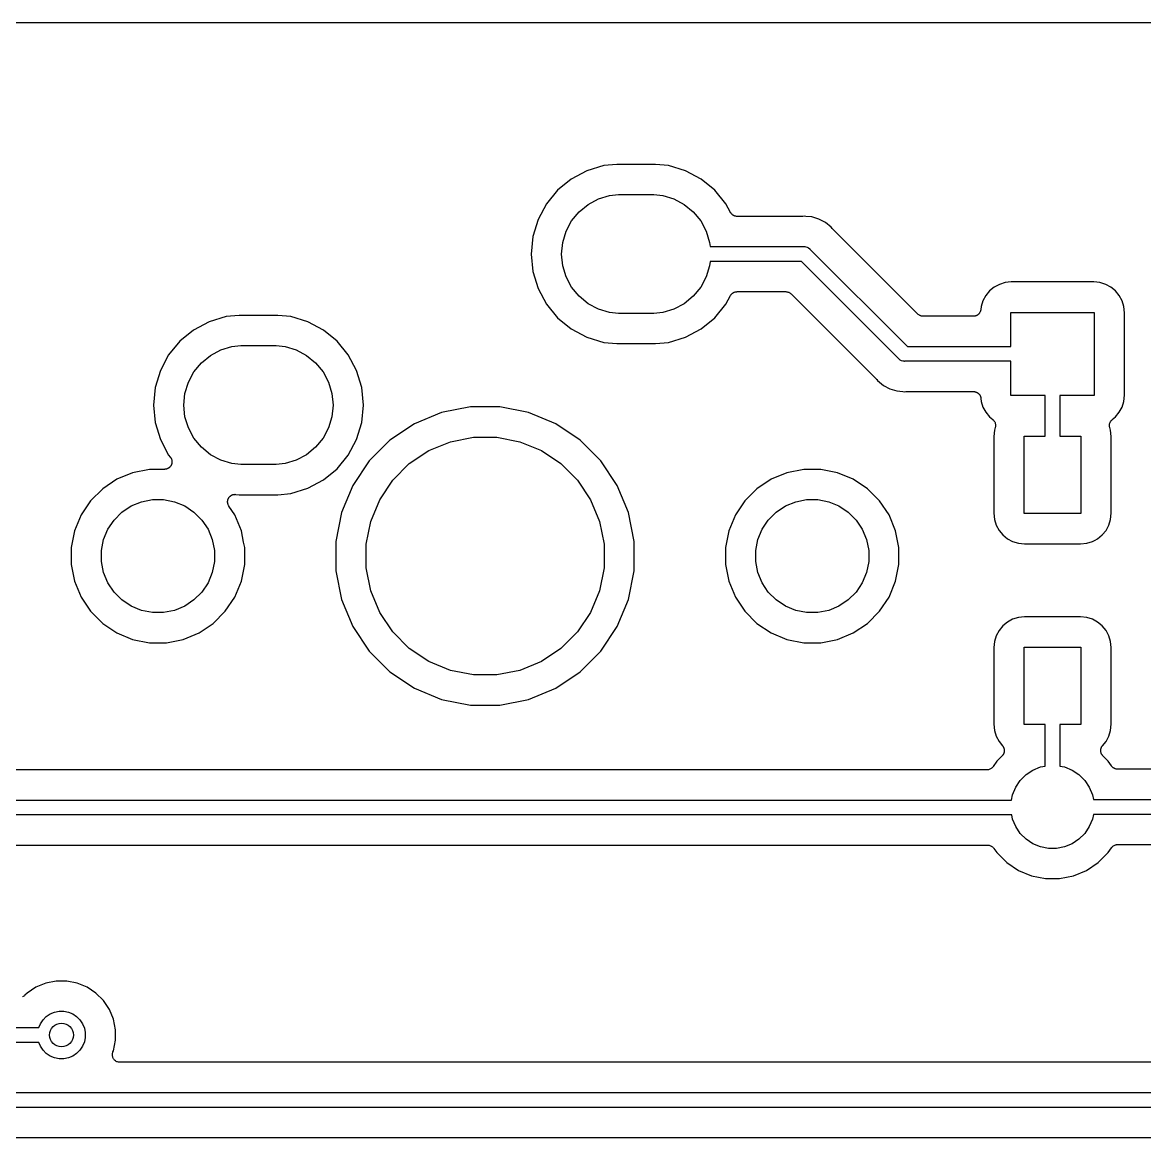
# Model space of a CAD drawing. Extents: x 1.13 to 10.46, y -5.5 to -3.29.
# Drawn here: x 3.423 to 4.166, y -4.028 to -3.29 of the extents above; entities that cross this region are included whole.
import ezdxf

# ---------------------------------------------------------------- set-up
doc = ezdxf.new("R2010")
doc.units = 0
doc.header["$MEASUREMENT"] = 0
doc.layers.add('BLACK', color=7, linetype='CONTINUOUS')

msp = doc.modelspace()

# ---------------------------------------------------------------- linework, layer by layer
at = {"layer": 'BLACK', "linetype": 'CONTINUOUS'}
for p, q in [((1.87715, -3.28967), (5.58921, -3.28955)), ((3.80805, -3.3844), (3.79686, -3.3878)), ((3.81677, -3.38354), (3.80805, -3.3844)), ((3.84229, -3.38354), (3.81677, -3.38354)), ((3.85101, -3.3844), (3.84229, -3.38354)), ((3.8622, -3.3878), (3.85101, -3.3844)), ((3.78654, -3.39331), (3.7775, -3.40073)), ((3.79686, -3.3878), (3.78654, -3.39331)), ((3.87251, -3.39331), (3.8622, -3.3878)), ((3.88155, -3.40073), (3.87251, -3.39331)), ((3.7775, -3.40073), (3.77008, -3.40977)), ((3.88897, -3.40977), (3.88155, -3.40073)), ((3.79771, -3.41002), (3.80455, -3.40636)), ((3.80455, -3.40636), (3.81197, -3.40411)), ((3.81197, -3.40411), (3.81775, -3.40354)), ((3.81775, -3.40354), (3.8413, -3.40354)), ((3.8413, -3.40354), (3.84709, -3.40411)), ((3.84709, -3.40411), (3.85451, -3.40636)), ((3.85451, -3.40636), (3.86135, -3.41002)), ((3.77008, -3.40977), (3.76457, -3.42008)), ((3.78679, -3.42093), (3.79171, -3.41494)), ((3.79171, -3.41494), (3.79771, -3.41002)), ((3.86135, -3.41002), (3.86734, -3.41494)), ((3.86734, -3.41494), (3.87226, -3.42093)), ((3.89196, -3.41535), (3.88897, -3.40977)), ((3.89208, -3.41553), (3.89196, -3.41535)), ((3.89218, -3.41573), (3.89208, -3.41553)), ((3.89235, -3.41594), (3.89218, -3.41573)), ((3.8925, -3.41616), (3.89235, -3.41594)), ((3.89265, -3.41632), (3.8925, -3.41616)), ((3.89279, -3.41649), (3.89265, -3.41632)), ((3.893, -3.41666), (3.89279, -3.41649)), ((3.89319, -3.41685), (3.893, -3.41666)), ((3.76457, -3.42008), (3.76117, -3.43127)), ((3.78314, -3.42777), (3.78679, -3.42093)), ((3.87226, -3.42093), (3.87592, -3.42777)), ((3.89337, -3.41698), (3.89319, -3.41685)), ((3.89354, -3.41712), (3.89337, -3.41698)), ((3.89377, -3.41725), (3.89354, -3.41712)), ((3.894, -3.4174), (3.89377, -3.41725)), ((3.8942, -3.41748), (3.894, -3.4174)), ((3.8944, -3.41759), (3.8942, -3.41748)), ((3.89465, -3.41767), (3.8944, -3.41759)), ((3.8949, -3.41777), (3.89465, -3.41767)), ((3.89511, -3.41782), (3.8949, -3.41777)), ((3.89533, -3.41788), (3.89511, -3.41782)), ((3.89559, -3.41791), (3.89533, -3.41788)), ((3.89585, -3.41797), (3.89559, -3.41791)), ((3.89608, -3.41797), (3.89585, -3.41797)), ((3.8963, -3.41799), (3.89608, -3.41797)), ((3.89637, -3.41799), (3.8963, -3.41799)), ((3.93946, -3.41799), (3.89637, -3.41799)), ((3.93967, -3.41797), (3.93946, -3.41799)), ((3.93988, -3.41797), (3.93967, -3.41797)), ((3.93995, -3.41797), (3.93988, -3.41797)), ((3.94093, -3.41787), (3.93995, -3.41797)), ((3.94191, -3.41797), (3.94093, -3.41787)), ((3.94581, -3.41835), (3.94191, -3.41797)), ((3.94191, -3.41797), (3.94191, -3.41797)), ((3.95051, -3.41978), (3.94581, -3.41835)), ((3.95484, -3.42209), (3.95051, -3.41978)), ((3.95863, -3.42521), (3.95484, -3.42209)), ((3.76117, -3.43127), (3.76003, -3.44291)), ((3.78088, -3.4352), (3.78314, -3.42777)), ((3.87592, -3.42777), (3.87817, -3.4352)), ((3.95926, -3.42597), (3.95863, -3.42521)), ((3.95941, -3.42612), (3.95926, -3.42597)), ((3.95954, -3.42628), (3.95941, -3.42612)), ((3.95959, -3.42633), (3.95954, -3.42628)), ((3.9797, -3.44645), (3.95959, -3.42633)), ((3.78012, -3.44291), (3.78088, -3.4352)), ((3.87817, -3.4352), (3.87845, -3.43799)), ((3.87845, -3.43799), (3.94069, -3.43799)), ((3.94069, -3.43799), (3.94093, -3.43797)), ((3.94093, -3.43797), (3.94117, -3.43799)), ((3.94117, -3.43799), (3.94117, -3.43799)), ((3.94117, -3.43799), (3.94189, -3.43806)), ((3.94189, -3.43806), (3.94282, -3.43834)), ((3.94282, -3.43834), (3.94367, -3.4388)), ((3.94367, -3.4388), (3.94442, -3.43942)), ((3.76003, -3.44291), (3.76117, -3.45455)), ((3.78088, -3.45063), (3.78012, -3.44291)), ((3.94442, -3.43942), (3.94458, -3.4396)), ((3.94458, -3.4396), (4.00911, -3.50413)), ((3.78314, -3.45805), (3.78088, -3.45063)), ((3.87817, -3.45063), (3.87592, -3.45805)), ((3.87845, -3.44783), (3.87817, -3.45063)), ((3.93889, -3.44783), (3.87845, -3.44783)), ((4.00342, -3.51236), (3.93889, -3.44783)), ((3.97971, -3.44645), (3.9797, -3.44645)), ((4.01593, -3.48267), (3.97971, -3.44645)), ((3.76117, -3.45455), (3.76457, -3.46574)), ((3.78679, -3.46489), (3.78314, -3.45805)), ((3.87592, -3.45805), (3.87226, -3.46489)), ((3.76457, -3.46574), (3.77008, -3.47606)), ((3.79171, -3.47089), (3.78679, -3.46489)), ((3.87226, -3.46489), (3.86734, -3.47089)), ((3.89343, -3.46881), (3.8936, -3.46867)), ((3.8936, -3.46867), (3.89383, -3.46854)), ((3.89383, -3.46854), (3.89406, -3.4684)), ((3.89406, -3.4684), (3.89426, -3.46832)), ((3.89426, -3.46832), (3.89446, -3.46821)), ((3.89446, -3.46821), (3.89472, -3.46813)), ((3.89472, -3.46813), (3.89496, -3.46803)), ((3.89496, -3.46803), (3.89518, -3.46799)), ((3.89518, -3.46799), (3.89539, -3.46793)), ((3.89539, -3.46793), (3.89566, -3.4679)), ((3.89566, -3.4679), (3.89592, -3.46785)), ((3.89592, -3.46785), (3.89614, -3.46786)), ((3.89614, -3.46786), (3.89637, -3.46783)), ((3.89637, -3.46783), (3.92853, -3.46783)), ((3.92853, -3.46783), (3.92855, -3.46783)), ((3.92855, -3.46783), (3.92855, -3.46783)), ((3.92855, -3.46783), (3.92855, -3.46783)), ((3.92855, -3.46783), (3.9286, -3.46784)), ((3.9286, -3.46784), (3.92906, -3.46789)), ((3.92906, -3.46789), (3.92952, -3.46793)), ((3.92952, -3.46793), (3.92955, -3.46794)), ((3.92955, -3.46794), (3.92957, -3.46794)), ((3.92957, -3.46794), (3.93001, -3.46808)), ((3.93001, -3.46808), (3.93046, -3.46822)), ((3.93046, -3.46822), (3.93048, -3.46823)), ((3.93048, -3.46823), (3.9305, -3.46824)), ((3.9305, -3.46824), (3.93091, -3.46846)), ((3.93091, -3.46846), (3.93132, -3.46868)), ((3.93132, -3.46868), (3.93134, -3.4687)), ((4.06341, -3.46734), (4.06091, -3.47039)), ((4.06645, -3.46485), (4.06341, -3.46734)), ((4.06993, -3.46299), (4.06645, -3.46485)), ((4.0737, -3.46184), (4.06993, -3.46299)), ((4.07786, -3.46143), (4.0737, -3.46184)), ((4.13237, -3.46143), (4.07786, -3.46143)), ((4.13654, -3.46184), (4.13237, -3.46143)), ((4.14031, -3.46299), (4.13654, -3.46184)), ((4.14378, -3.46485), (4.14031, -3.46299)), ((4.14683, -3.46734), (4.14378, -3.46485)), ((4.14933, -3.47039), (4.14683, -3.46734)), ((3.77008, -3.47606), (3.7775, -3.4851)), ((3.79771, -3.47581), (3.79171, -3.47089)), ((3.80455, -3.47946), (3.79771, -3.47581)), ((3.86135, -3.47581), (3.85451, -3.47946)), ((3.86734, -3.47089), (3.86135, -3.47581)), ((3.88155, -3.4851), (3.88897, -3.47606)), ((3.88897, -3.47606), (3.89196, -3.47048)), ((3.89196, -3.47048), (3.89199, -3.47042)), ((3.89199, -3.47042), (3.89211, -3.47023)), ((3.89211, -3.47023), (3.89222, -3.47004)), ((3.89222, -3.47004), (3.89239, -3.46983)), ((3.89239, -3.46983), (3.89254, -3.46961)), ((3.89254, -3.46961), (3.8927, -3.46946)), ((3.8927, -3.46946), (3.89284, -3.46929)), ((3.89284, -3.46929), (3.89305, -3.46912)), ((3.89305, -3.46912), (3.89324, -3.46893)), ((3.89324, -3.46893), (3.89343, -3.46881)), ((3.93134, -3.4687), (3.93136, -3.46871)), ((3.93136, -3.46871), (3.93171, -3.46901)), ((3.93171, -3.46901), (3.93207, -3.4693)), ((3.93207, -3.4693), (3.98841, -3.52564)), ((4.05905, -3.47386), (4.05791, -3.47763)), ((4.06091, -3.47039), (4.05905, -3.47386)), ((4.15119, -3.47386), (4.14933, -3.47039)), ((4.15233, -3.47763), (4.15119, -3.47386)), ((3.56677, -3.48354), (3.55805, -3.4844)), ((3.59229, -3.48354), (3.56677, -3.48354)), ((3.60101, -3.4844), (3.59229, -3.48354)), ((3.81197, -3.48171), (3.80455, -3.47946)), ((3.81775, -3.48228), (3.81197, -3.48171)), ((3.8413, -3.48228), (3.81775, -3.48228)), ((3.84709, -3.48171), (3.8413, -3.48228)), ((3.85451, -3.47946), (3.84709, -3.48171)), ((4.01628, -3.48296), (4.01593, -3.48267)), ((4.01664, -3.48326), (4.01628, -3.48296)), ((4.01666, -3.48327), (4.01664, -3.48326)), ((4.01668, -3.48329), (4.01666, -3.48327)), ((4.01709, -3.48351), (4.01668, -3.48329)), ((4.01749, -3.48373), (4.01709, -3.48351)), ((4.05527, -3.48342), (4.05505, -3.48357)), ((4.0555, -3.4833), (4.05527, -3.48342)), ((4.05568, -3.48316), (4.0555, -3.4833)), ((4.05587, -3.48303), (4.05568, -3.48316)), ((4.05605, -3.48285), (4.05587, -3.48303)), ((4.05626, -3.48268), (4.05605, -3.48285)), ((4.0564, -3.48251), (4.05626, -3.48268)), ((4.05656, -3.48235), (4.0564, -3.48251)), ((4.05671, -3.48213), (4.05656, -3.48235)), ((4.05688, -3.48193), (4.05671, -3.48213)), ((4.05699, -3.48173), (4.05688, -3.48193)), ((4.05712, -3.48154), (4.05699, -3.48173)), ((4.05722, -3.4813), (4.05712, -3.48154)), ((4.05734, -3.48107), (4.05722, -3.4813)), ((4.05741, -3.48086), (4.05734, -3.48107)), ((4.0575, -3.48065), (4.05741, -3.48086)), ((4.05756, -3.48039), (4.0575, -3.48065)), ((4.05763, -3.48014), (4.05756, -3.48039)), ((4.05766, -3.47991), (4.05763, -3.48014)), ((4.0577, -3.47969), (4.05766, -3.47991)), ((4.05771, -3.47962), (4.0577, -3.47969)), ((4.05791, -3.47763), (4.05771, -3.47962)), ((4.07762, -3.50413), (4.07762, -3.48156)), ((4.07762, -3.48156), (4.13262, -3.48156)), ((4.13262, -3.48156), (4.13262, -3.53656)), ((4.15274, -3.4818), (4.15233, -3.47763)), ((4.15274, -3.53631), (4.15274, -3.4818)), ((3.54686, -3.4878), (3.53654, -3.49331)), ((3.55805, -3.4844), (3.54686, -3.4878)), ((3.6122, -3.4878), (3.60101, -3.4844)), ((3.62251, -3.49331), (3.6122, -3.4878)), ((3.7775, -3.4851), (3.78654, -3.49252)), ((3.87251, -3.49252), (3.88155, -3.4851)), ((4.01752, -3.48374), (4.01749, -3.48373)), ((4.01754, -3.48375), (4.01752, -3.48374)), ((4.01798, -3.48388), (4.01754, -3.48375)), ((4.01842, -3.48402), (4.01798, -3.48388)), ((4.01845, -3.48403), (4.01842, -3.48402)), ((4.01847, -3.48404), (4.01845, -3.48403)), ((4.01893, -3.48408), (4.01847, -3.48404)), ((4.01939, -3.48413), (4.01893, -3.48408)), ((4.01944, -3.48413), (4.01939, -3.48413)), ((4.01945, -3.48413), (4.01944, -3.48413)), ((4.01946, -3.48413), (4.01945, -3.48413)), ((4.01945, -3.48413), (4.01945, -3.48413)), ((4.05274, -3.48413), (4.01946, -3.48413)), ((4.05296, -3.48411), (4.05274, -3.48413)), ((4.05319, -3.48411), (4.05296, -3.48411)), ((4.05344, -3.48406), (4.05319, -3.48411)), ((4.05371, -3.48404), (4.05344, -3.48406)), ((4.05392, -3.48397), (4.05371, -3.48404)), ((4.05415, -3.48393), (4.05392, -3.48397)), ((4.05439, -3.48383), (4.05415, -3.48393)), ((4.05464, -3.48376), (4.05439, -3.48383)), ((4.05484, -3.48365), (4.05464, -3.48376)), ((4.05505, -3.48357), (4.05484, -3.48365)), ((3.53654, -3.49331), (3.5275, -3.50073)), ((3.63155, -3.50073), (3.62251, -3.49331)), ((3.78654, -3.49252), (3.79686, -3.49803)), ((3.79686, -3.49803), (3.80805, -3.50142)), ((3.85101, -3.50142), (3.8622, -3.49803)), ((3.8622, -3.49803), (3.87251, -3.49252)), ((3.5275, -3.50073), (3.52008, -3.50977)), ((3.55455, -3.50636), (3.56197, -3.50411)), ((3.56197, -3.50411), (3.56775, -3.50354)), ((3.56775, -3.50354), (3.5913, -3.50354)), ((3.5913, -3.50354), (3.59709, -3.50411)), ((3.59709, -3.50411), (3.60451, -3.50636)), ((3.63897, -3.50977), (3.63155, -3.50073)), ((3.80805, -3.50142), (3.81677, -3.50228)), ((3.81677, -3.50228), (3.84229, -3.50228)), ((3.84229, -3.50228), (3.85101, -3.50142)), ((4.00911, -3.50413), (4.07762, -3.50413)), ((3.52008, -3.50977), (3.51457, -3.52008)), ((3.54171, -3.51494), (3.54771, -3.51002)), ((3.54771, -3.51002), (3.55455, -3.50636)), ((3.60451, -3.50636), (3.61135, -3.51002)), ((3.61135, -3.51002), (3.61734, -3.51494)), ((3.64449, -3.52008), (3.63897, -3.50977)), ((4.00357, -3.51255), (4.00342, -3.51236)), ((4.00376, -3.51271), (4.00357, -3.51255)), ((4.00432, -3.51317), (4.00376, -3.51271)), ((4.00514, -3.5136), (4.00432, -3.51317)), ((3.51457, -3.52008), (3.51117, -3.53127)), ((3.53679, -3.52093), (3.54171, -3.51494)), ((3.61734, -3.51494), (3.62226, -3.52093)), ((3.64788, -3.53127), (3.64449, -3.52008)), ((4.00518, -3.51362), (4.00514, -3.5136)), ((4.0061, -3.51391), (4.00518, -3.51362)), ((4.00683, -3.51398), (4.0061, -3.51391)), ((4.00707, -3.514), (4.00683, -3.51398)), ((4.00683, -3.51398), (4.00683, -3.51398)), ((4.00731, -3.51398), (4.00707, -3.514)), ((4.07762, -3.51398), (4.00731, -3.51398)), ((4.07762, -3.53656), (4.07762, -3.51398)), ((3.53088, -3.5352), (3.53314, -3.52777)), ((3.53314, -3.52777), (3.53679, -3.52093)), ((3.62226, -3.52093), (3.62592, -3.52777)), ((3.62592, -3.52777), (3.62817, -3.5352)), ((3.98841, -3.52564), (3.98846, -3.52569)), ((3.98846, -3.52569), (3.98859, -3.52585)), ((3.98859, -3.52585), (3.98874, -3.526)), ((3.98874, -3.526), (3.98936, -3.52676)), ((3.98936, -3.52676), (3.99316, -3.52988)), ((3.51117, -3.53127), (3.51003, -3.54291)), ((3.53012, -3.54291), (3.53088, -3.5352)), ((3.62817, -3.5352), (3.62893, -3.54291)), ((3.64903, -3.54291), (3.64788, -3.53127)), ((3.99316, -3.52988), (3.99749, -3.53219)), ((3.99749, -3.53219), (4.00218, -3.53362)), ((4.00218, -3.53362), (4.00609, -3.534)), ((4.00609, -3.534), (4.00609, -3.534)), ((4.00609, -3.534), (4.00707, -3.5341)), ((4.00707, -3.5341), (4.00805, -3.534)), ((4.00805, -3.534), (4.00812, -3.53399)), ((4.00812, -3.53399), (4.00833, -3.534)), ((4.00833, -3.534), (4.00854, -3.53398)), ((4.00854, -3.53398), (4.05274, -3.53398)), ((4.05274, -3.53398), (4.05281, -3.53398)), ((4.05281, -3.53398), (4.05303, -3.534)), ((4.05303, -3.534), (4.05326, -3.534)), ((4.05326, -3.534), (4.05351, -3.53406)), ((4.05351, -3.53406), (4.05378, -3.53409)), ((4.05378, -3.53409), (4.05399, -3.53415)), ((4.05399, -3.53415), (4.05421, -3.5342)), ((4.05421, -3.5342), (4.05445, -3.5343)), ((4.05445, -3.5343), (4.05471, -3.53438)), ((4.05471, -3.53438), (4.0549, -3.53449)), ((4.0549, -3.53449), (4.05511, -3.53458)), ((4.05511, -3.53458), (4.05533, -3.53472)), ((4.05533, -3.53472), (4.05556, -3.53485)), ((4.05556, -3.53485), (4.05573, -3.535)), ((4.05573, -3.535), (4.05592, -3.53512)), ((4.05592, -3.53512), (4.05611, -3.53531)), ((4.05611, -3.53531), (4.05631, -3.53548)), ((4.05631, -3.53548), (4.05645, -3.53565)), ((3.51003, -3.54291), (3.51117, -3.55455)), ((3.53088, -3.55063), (3.53012, -3.54291)), ((3.62893, -3.54291), (3.62817, -3.55063)), ((3.64788, -3.55455), (3.64903, -3.54291)), ((4.05645, -3.53565), (4.05661, -3.53581)), ((4.05661, -3.53581), (4.05675, -3.53603)), ((4.05675, -3.53603), (4.05692, -3.53624)), ((4.05692, -3.53624), (4.05702, -3.53644)), ((4.05702, -3.53644), (4.05715, -3.53663)), ((4.05715, -3.53663), (4.05725, -3.53687)), ((4.05725, -3.53687), (4.05737, -3.5371)), ((4.05737, -3.5371), (4.05744, -3.53732)), ((4.05744, -3.53732), (4.05752, -3.53753)), ((4.05752, -3.53753), (4.05757, -3.53779)), ((4.05757, -3.53779), (4.05765, -3.53804)), ((4.05765, -3.53804), (4.05767, -3.53826)), ((4.05767, -3.53826), (4.05771, -3.53849)), ((4.05771, -3.53849), (4.05791, -3.54048)), ((4.05791, -3.54048), (4.05905, -3.54425)), ((4.1002, -3.53656), (4.07762, -3.53656)), ((4.1002, -3.56358), (4.1002, -3.53656)), ((4.13262, -3.53656), (4.11004, -3.53656)), ((4.11004, -3.53656), (4.11004, -3.56358)), ((4.15119, -3.54425), (4.15233, -3.54048)), ((4.15233, -3.54048), (4.15274, -3.53631)), ((3.70073, -3.54797), (3.68276, -3.55541)), ((3.7198, -3.54417), (3.70073, -3.54797)), ((3.73925, -3.54417), (3.7198, -3.54417)), ((3.75833, -3.54797), (3.73925, -3.54417)), ((3.7763, -3.55541), (3.75833, -3.54797)), ((4.05905, -3.54425), (4.06091, -3.54772)), ((4.06091, -3.54772), (4.06341, -3.55077)), ((4.14683, -3.55077), (4.14933, -3.54772)), ((4.14933, -3.54772), (4.15119, -3.54425)), ((3.51117, -3.55455), (3.51457, -3.56574)), ((3.53314, -3.55805), (3.53088, -3.55063)), ((3.62817, -3.55063), (3.62592, -3.55805)), ((3.64449, -3.56574), (3.64788, -3.55455)), ((3.68276, -3.55541), (3.66658, -3.56622)), ((3.79247, -3.56622), (3.7763, -3.55541)), ((4.06341, -3.55077), (4.06563, -3.55259)), ((4.06563, -3.55259), (4.06565, -3.5526)), ((4.06565, -3.5526), (4.06565, -3.5526)), ((4.06565, -3.5526), (4.06565, -3.5526)), ((4.06565, -3.5526), (4.06568, -3.55263)), ((4.06568, -3.55263), (4.06601, -3.55297)), ((4.06601, -3.55297), (4.06633, -3.5533)), ((4.06633, -3.5533), (4.06635, -3.55332)), ((4.06635, -3.55332), (4.06636, -3.55333)), ((4.06636, -3.55333), (4.06662, -3.55372)), ((4.06662, -3.55372), (4.06687, -3.55411)), ((4.06687, -3.55411), (4.06688, -3.55413)), ((4.06688, -3.55413), (4.06689, -3.55415)), ((4.06689, -3.55415), (4.06707, -3.55458)), ((4.06707, -3.55458), (4.06724, -3.55501)), ((4.06724, -3.55501), (4.06725, -3.55504)), ((4.06733, -3.55745), (4.06724, -3.5579)), ((4.06725, -3.55504), (4.06726, -3.55506)), ((4.06726, -3.55506), (4.06734, -3.55551)), ((4.06743, -3.55699), (4.06733, -3.55745)), ((4.06734, -3.55551), (4.06743, -3.55597)), ((4.06743, -3.55597), (4.06743, -3.55599)), ((4.06743, -3.55599), (4.06744, -3.55601)), ((4.06744, -3.55601), (4.06743, -3.55648)), ((4.06743, -3.55648), (4.06743, -3.55695)), ((4.06743, -3.55695), (4.06743, -3.55697)), ((4.06743, -3.55697), (4.06743, -3.55699)), ((4.1428, -3.55641), (4.14281, -3.55594)), ((4.1428, -3.55688), (4.1428, -3.55641)), ((4.1428, -3.5569), (4.1428, -3.55688)), ((4.1428, -3.55692), (4.1428, -3.5569)), ((4.14289, -3.55738), (4.1428, -3.55692)), ((4.14281, -3.5559), (4.14291, -3.55544)), ((4.14281, -3.55592), (4.14281, -3.5559)), ((4.14281, -3.55594), (4.14281, -3.55592)), ((4.14298, -3.55784), (4.14289, -3.55738)), ((4.14291, -3.55544), (4.143, -3.55499)), ((4.143, -3.55499), (4.14301, -3.55497)), ((4.14301, -3.55495), (4.1432, -3.55452)), ((4.14301, -3.55497), (4.14301, -3.55495)), ((4.1432, -3.55452), (4.14338, -3.55409)), ((4.14338, -3.55409), (4.14339, -3.55407)), ((4.14339, -3.55407), (4.1434, -3.55405)), ((4.1434, -3.55405), (4.14366, -3.55366)), ((4.14366, -3.55366), (4.14392, -3.55328)), ((4.14392, -3.55328), (4.14393, -3.55326)), ((4.14393, -3.55326), (4.14395, -3.55324)), ((4.14395, -3.55324), (4.14428, -3.55292)), ((4.14428, -3.55292), (4.14461, -3.55259)), ((4.14461, -3.55259), (4.14683, -3.55077)), ((3.53679, -3.56489), (3.53314, -3.55805)), ((3.54171, -3.57089), (3.53679, -3.56489)), ((3.62226, -3.56489), (3.61734, -3.57089)), ((3.62592, -3.55805), (3.62226, -3.56489)), ((3.70656, -3.5672), (3.72177, -3.56417)), ((3.72177, -3.56417), (3.73728, -3.56417)), ((3.73728, -3.56417), (3.7525, -3.5672)), ((4.06671, -3.55966), (4.0663, -3.56383)), ((4.0663, -3.56383), (4.0663, -3.61452)), ((4.06724, -3.5579), (4.06671, -3.55966)), ((4.08642, -3.61476), (4.08642, -3.56358)), ((4.08642, -3.56358), (4.1002, -3.56358)), ((4.11004, -3.56358), (4.12382, -3.56358)), ((4.12382, -3.56358), (4.12382, -3.61476)), ((4.14299, -3.55788), (4.14298, -3.55784)), ((4.143, -3.5579), (4.14299, -3.55788)), ((4.14299, -3.55788), (4.14299, -3.55788)), ((4.14299, -3.55788), (4.14299, -3.55788)), ((4.14353, -3.55966), (4.143, -3.5579)), ((4.14394, -3.56383), (4.14353, -3.55966)), ((4.14394, -3.61452), (4.14394, -3.56383)), ((3.51457, -3.56574), (3.52008, -3.57606)), ((3.54771, -3.57581), (3.54171, -3.57089)), ((3.61734, -3.57089), (3.61135, -3.57581)), ((3.63897, -3.57606), (3.64449, -3.56574)), ((3.66658, -3.56622), (3.65283, -3.57997)), ((3.69223, -3.57313), (3.70656, -3.5672)), ((3.7525, -3.5672), (3.76682, -3.57313)), ((3.80622, -3.57997), (3.79247, -3.56622)), ((3.52008, -3.57606), (3.52113, -3.57734)), ((3.52113, -3.57734), (3.52118, -3.57739)), ((3.52118, -3.57739), (3.52131, -3.57759)), ((3.52131, -3.57759), (3.52145, -3.57777)), ((3.52145, -3.57777), (3.52157, -3.578)), ((3.52157, -3.578), (3.52171, -3.57821)), ((3.52171, -3.57821), (3.5218, -3.57843)), ((3.5218, -3.57843), (3.52191, -3.57864)), ((3.52191, -3.57864), (3.52198, -3.57888)), ((3.52198, -3.57888), (3.52207, -3.57912)), ((3.52207, -3.57912), (3.52211, -3.57935)), ((3.52211, -3.57935), (3.52218, -3.57957)), ((3.52218, -3.57957), (3.5222, -3.57983)), ((3.5222, -3.57983), (3.52225, -3.58008)), ((3.52225, -3.58008), (3.52225, -3.58031)), ((3.55455, -3.57946), (3.54771, -3.57581)), ((3.56197, -3.58171), (3.55455, -3.57946)), ((3.60451, -3.57946), (3.59709, -3.58171)), ((3.61135, -3.57581), (3.60451, -3.57946)), ((3.63155, -3.5851), (3.63897, -3.57606)), ((3.65283, -3.57997), (3.64203, -3.59614)), ((3.67933, -3.58175), (3.69223, -3.57313)), ((3.76682, -3.57313), (3.77972, -3.58175)), ((3.81703, -3.59614), (3.80622, -3.57997)), ((3.50734, -3.58551), (3.49625, -3.58772)), ((3.51727, -3.58551), (3.50734, -3.58551)), ((3.5175, -3.58549), (3.51727, -3.58551)), ((3.51774, -3.58549), (3.5175, -3.58549)), ((3.51799, -3.58544), (3.51774, -3.58549)), ((3.51824, -3.58542), (3.51799, -3.58544)), ((3.51846, -3.58535), (3.51824, -3.58542)), ((3.5187, -3.5853), (3.51846, -3.58535)), ((3.51893, -3.58521), (3.5187, -3.5853)), ((3.51917, -3.58513), (3.51893, -3.58521)), ((3.51938, -3.58502), (3.51917, -3.58513)), ((3.5196, -3.58494), (3.51938, -3.58502)), ((3.51981, -3.5848), (3.5196, -3.58494)), ((3.52004, -3.58468), (3.51981, -3.5848)), ((3.52022, -3.58453), (3.52004, -3.58468)), ((3.52041, -3.5844), (3.52022, -3.58453)), ((3.5206, -3.58422), (3.52041, -3.5844)), ((3.52079, -3.58406), (3.5206, -3.58422)), ((3.52094, -3.58388), (3.52079, -3.58406)), ((3.52111, -3.58371), (3.52094, -3.58388)), ((3.52125, -3.5835), (3.52111, -3.58371)), ((3.52141, -3.58331), (3.52125, -3.5835)), ((3.52153, -3.5831), (3.52141, -3.58331)), ((3.52166, -3.58291), (3.52153, -3.5831)), ((3.52176, -3.58267), (3.52166, -3.58291)), ((3.52188, -3.58245), (3.52176, -3.58267)), ((3.52195, -3.58223), (3.52188, -3.58245)), ((3.52204, -3.58201), (3.52195, -3.58223)), ((3.52209, -3.58176), (3.52204, -3.58201)), ((3.52217, -3.58152), (3.52209, -3.58176)), ((3.52219, -3.58128), (3.52217, -3.58152)), ((3.52224, -3.58105), (3.52219, -3.58128)), ((3.52227, -3.58055), (3.52224, -3.5808)), ((3.52224, -3.5808), (3.52224, -3.58105)), ((3.52225, -3.58031), (3.52227, -3.58055)), ((3.56775, -3.58228), (3.56197, -3.58171)), ((3.5913, -3.58228), (3.56775, -3.58228)), ((3.59709, -3.58171), (3.5913, -3.58228)), ((3.62251, -3.59252), (3.63155, -3.5851)), ((3.66837, -3.59272), (3.67933, -3.58175)), ((3.77972, -3.58175), (3.79069, -3.59272)), ((3.94041, -3.58551), (3.92932, -3.58772)), ((3.95172, -3.58551), (3.94041, -3.58551)), ((3.96281, -3.58772), (3.95172, -3.58551)), ((3.4858, -3.59204), (3.4764, -3.59833)), ((3.49625, -3.58772), (3.4858, -3.59204)), ((3.6122, -3.59803), (3.62251, -3.59252)), ((3.65975, -3.60562), (3.66837, -3.59272)), ((3.79069, -3.59272), (3.79931, -3.60562)), ((3.91887, -3.59204), (3.90947, -3.59833)), ((3.92932, -3.58772), (3.91887, -3.59204)), ((3.97325, -3.59204), (3.96281, -3.58772)), ((3.98265, -3.59833), (3.97325, -3.59204)), ((3.4764, -3.59833), (3.46841, -3.60632)), ((3.56219, -3.60241), (3.56241, -3.60234)), ((3.56241, -3.60234), (3.56263, -3.60226)), ((3.56263, -3.60226), (3.56288, -3.60221)), ((3.56288, -3.60221), (3.56312, -3.60213)), ((3.56312, -3.60213), (3.56336, -3.60211)), ((3.56336, -3.60211), (3.56359, -3.60207)), ((3.56359, -3.60207), (3.56384, -3.60207)), ((3.56384, -3.60207), (3.5641, -3.60204)), ((3.5641, -3.60204), (3.56433, -3.60207)), ((3.56433, -3.60207), (3.56456, -3.60207)), ((3.56456, -3.60207), (3.56677, -3.60228)), ((3.56677, -3.60228), (3.59229, -3.60228)), ((3.59229, -3.60228), (3.60101, -3.60142)), ((3.60101, -3.60142), (3.6122, -3.59803)), ((3.64203, -3.59614), (3.63458, -3.61411)), ((3.82447, -3.61411), (3.81703, -3.59614)), ((3.90947, -3.59833), (3.90148, -3.60632)), ((3.99065, -3.60632), (3.98265, -3.59833)), ((3.46841, -3.60632), (3.46212, -3.61572)), ((3.48915, -3.61386), (3.49528, -3.60977)), ((3.49528, -3.60977), (3.50208, -3.60695)), ((3.50208, -3.60695), (3.50931, -3.60551)), ((3.50931, -3.60551), (3.51668, -3.60551)), ((3.51668, -3.60551), (3.5239, -3.60695)), ((3.5239, -3.60695), (3.53071, -3.60977)), ((3.53071, -3.60977), (3.53683, -3.61386)), ((3.55907, -3.60699), (3.5591, -3.60675)), ((3.5591, -3.60724), (3.55907, -3.60699)), ((3.55909, -3.60749), (3.5591, -3.60724)), ((3.55914, -3.60772), (3.55909, -3.60749)), ((3.5591, -3.60652), (3.55915, -3.60627)), ((3.5591, -3.60675), (3.5591, -3.60652)), ((3.55916, -3.60796), (3.55914, -3.60772)), ((3.55915, -3.60627), (3.55918, -3.60602)), ((3.55923, -3.6082), (3.55916, -3.60796)), ((3.55918, -3.60602), (3.55925, -3.60579)), ((3.55928, -3.60845), (3.55923, -3.6082)), ((3.55925, -3.60579), (3.5593, -3.60556)), ((3.55936, -3.60867), (3.55928, -3.60845)), ((3.5593, -3.60556), (3.5594, -3.60533)), ((3.55943, -3.6089), (3.55936, -3.60867)), ((3.5594, -3.60533), (3.55947, -3.60508)), ((3.55955, -3.60912), (3.55943, -3.6089)), ((3.55947, -3.60508), (3.55959, -3.60488)), ((3.55964, -3.60936), (3.55955, -3.60912)), ((3.55959, -3.60488), (3.55968, -3.60466)), ((3.55977, -3.60955), (3.55964, -3.60936)), ((3.55968, -3.60466), (3.55982, -3.60445)), ((3.55988, -3.60976), (3.55977, -3.60955)), ((3.55982, -3.60445), (3.55994, -3.60423)), ((3.55992, -3.60982), (3.55988, -3.60976)), ((3.55994, -3.60423), (3.56009, -3.60405)), ((3.56009, -3.60405), (3.56022, -3.60385)), ((3.56022, -3.60385), (3.5604, -3.60367)), ((3.5604, -3.60367), (3.56057, -3.60348)), ((3.56057, -3.60348), (3.56075, -3.60333)), ((3.56075, -3.60333), (3.56092, -3.60317)), ((3.56092, -3.60317), (3.56113, -3.60303)), ((3.56113, -3.60303), (3.56132, -3.60287)), ((3.56132, -3.60287), (3.56153, -3.60276)), ((3.56153, -3.60276), (3.56173, -3.60263)), ((3.56173, -3.60263), (3.56196, -3.60253)), ((3.56196, -3.60253), (3.56219, -3.60241)), ((3.65381, -3.61995), (3.65975, -3.60562)), ((3.79931, -3.60562), (3.80524, -3.61995)), ((3.90148, -3.60632), (3.89519, -3.61572)), ((3.92222, -3.61386), (3.92835, -3.60977)), ((3.92835, -3.60977), (3.93515, -3.60695)), ((3.93515, -3.60695), (3.94238, -3.60551)), ((3.94238, -3.60551), (3.94975, -3.60551)), ((3.94975, -3.60551), (3.95697, -3.60695)), ((3.95697, -3.60695), (3.96378, -3.60977)), ((3.96378, -3.60977), (3.96991, -3.61386)), ((3.99693, -3.61572), (3.99065, -3.60632)), ((3.46212, -3.61572), (3.4578, -3.62617)), ((3.48394, -3.61907), (3.48915, -3.61386)), ((3.53683, -3.61386), (3.54204, -3.61907)), ((3.56386, -3.61572), (3.55992, -3.60982)), ((3.56819, -3.62617), (3.56386, -3.61572)), ((3.63458, -3.61411), (3.63079, -3.63319)), ((3.82827, -3.63319), (3.82447, -3.61411)), ((3.89519, -3.61572), (3.89087, -3.62617)), ((3.91701, -3.61907), (3.92222, -3.61386)), ((3.96991, -3.61386), (3.97511, -3.61907)), ((4.00126, -3.62617), (3.99693, -3.61572)), ((4.0663, -3.61452), (4.06671, -3.61868)), ((4.12382, -3.61476), (4.08642, -3.61476)), ((4.14353, -3.61868), (4.14394, -3.61452)), ((3.47985, -3.6252), (3.48394, -3.61907)), ((3.54204, -3.61907), (3.54614, -3.6252)), ((3.65079, -3.63516), (3.65381, -3.61995)), ((3.80524, -3.61995), (3.80827, -3.63516)), ((3.91292, -3.6252), (3.91701, -3.61907)), ((3.97511, -3.61907), (3.97921, -3.6252)), ((4.06671, -3.61868), (4.06785, -3.62245)), ((4.06785, -3.62245), (4.06971, -3.62593)), ((4.14053, -3.62593), (4.14239, -3.62245)), ((4.14239, -3.62245), (4.14353, -3.61868)), ((3.4578, -3.62617), (3.45559, -3.63726)), ((3.47559, -3.63923), (3.47703, -3.632)), ((3.47703, -3.632), (3.47985, -3.6252)), ((3.54614, -3.6252), (3.54896, -3.632)), ((3.54896, -3.632), (3.55039, -3.63923)), ((3.56968, -3.63367), (3.56819, -3.62617)), ((3.89087, -3.62617), (3.88866, -3.63726)), ((3.90866, -3.63923), (3.9101, -3.632)), ((3.9101, -3.632), (3.91292, -3.6252)), ((3.97921, -3.6252), (3.98203, -3.632)), ((3.98203, -3.632), (3.98346, -3.63923)), ((4.00346, -3.63726), (4.00126, -3.62617)), ((4.06971, -3.62593), (4.07221, -3.62897)), ((4.07221, -3.62897), (4.07525, -3.63147)), ((4.07525, -3.63147), (4.07873, -3.63333)), ((4.13333, -3.63236), (4.13498, -3.63147)), ((4.13498, -3.63147), (4.13803, -3.62897)), ((4.13803, -3.62897), (4.14053, -3.62593)), ((3.45559, -3.63726), (3.45559, -3.64857)), ((3.47559, -3.6466), (3.47559, -3.63923)), ((3.55039, -3.63923), (3.55039, -3.6466)), ((3.57039, -3.63726), (3.56968, -3.63367)), ((3.57039, -3.64857), (3.57039, -3.63726)), ((3.63079, -3.63319), (3.63079, -3.65264)), ((3.65079, -3.65067), (3.65079, -3.63516)), ((3.80827, -3.63516), (3.80827, -3.65067)), ((3.82827, -3.65264), (3.82827, -3.63319)), ((3.88866, -3.63726), (3.88866, -3.64857)), ((3.90866, -3.6466), (3.90866, -3.63923)), ((3.98346, -3.63923), (3.98346, -3.6466)), ((4.00346, -3.64857), (4.00346, -3.63726)), ((4.07873, -3.63333), (4.0825, -3.63447)), ((4.0825, -3.63447), (4.08666, -3.63488)), ((4.08666, -3.63488), (4.12357, -3.63488)), ((4.12357, -3.63488), (4.12774, -3.63447)), ((4.12774, -3.63447), (4.13151, -3.63333)), ((4.13151, -3.63333), (4.13333, -3.63236)), ((3.47703, -3.65382), (3.47559, -3.6466)), ((3.55039, -3.6466), (3.54896, -3.65382)), ((3.9101, -3.65382), (3.90866, -3.6466)), ((3.98346, -3.6466), (3.98203, -3.65382)), ((3.45559, -3.64857), (3.4578, -3.65966)), ((3.47985, -3.66063), (3.47703, -3.65382)), ((3.54896, -3.65382), (3.54614, -3.66063)), ((3.56819, -3.65966), (3.57039, -3.64857)), ((3.63079, -3.65264), (3.63458, -3.67171)), ((3.65381, -3.66588), (3.65079, -3.65067)), ((3.80827, -3.65067), (3.80524, -3.66588)), ((3.82447, -3.67171), (3.82827, -3.65264)), ((3.88866, -3.64857), (3.89087, -3.65966)), ((3.91292, -3.66063), (3.9101, -3.65382)), ((3.98203, -3.65382), (3.97921, -3.66063)), ((4.00126, -3.65966), (4.00346, -3.64857)), ((3.4578, -3.65966), (3.46212, -3.6701)), ((3.48394, -3.66676), (3.47985, -3.66063)), ((3.54614, -3.66063), (3.54204, -3.66676)), ((3.56386, -3.6701), (3.56819, -3.65966)), ((3.89087, -3.65966), (3.89519, -3.6701)), ((3.91701, -3.66676), (3.91292, -3.66063)), ((3.97921, -3.66063), (3.97511, -3.66676)), ((3.99693, -3.6701), (4.00126, -3.65966)), ((3.48915, -3.67197), (3.48394, -3.66676)), ((3.54204, -3.66676), (3.53683, -3.67197)), ((3.65975, -3.68021), (3.65381, -3.66588)), ((3.80524, -3.66588), (3.79931, -3.68021)), ((3.92222, -3.67197), (3.91701, -3.66676)), ((3.97511, -3.66676), (3.96991, -3.67197)), ((3.46212, -3.6701), (3.46841, -3.6795)), ((3.49528, -3.67606), (3.48915, -3.67197)), ((3.50208, -3.67888), (3.49528, -3.67606)), ((3.53071, -3.67606), (3.5239, -3.67888)), ((3.53683, -3.67197), (3.53071, -3.67606)), ((3.55758, -3.6795), (3.56386, -3.6701)), ((3.63458, -3.67171), (3.64203, -3.68968)), ((3.81703, -3.68968), (3.82447, -3.67171)), ((3.89519, -3.6701), (3.90148, -3.6795)), ((3.92835, -3.67606), (3.92222, -3.67197)), ((3.93515, -3.67888), (3.92835, -3.67606)), ((3.96378, -3.67606), (3.95697, -3.67888)), ((3.96991, -3.67197), (3.96378, -3.67606)), ((3.99065, -3.6795), (3.99693, -3.6701)), ((3.46841, -3.6795), (3.4764, -3.6875)), ((3.50931, -3.68031), (3.50208, -3.67888)), ((3.51668, -3.68031), (3.50931, -3.68031)), ((3.5239, -3.67888), (3.51668, -3.68031)), ((3.54958, -3.6875), (3.55758, -3.6795)), ((3.66837, -3.69311), (3.65975, -3.68021)), ((3.79931, -3.68021), (3.79069, -3.69311)), ((3.90148, -3.6795), (3.90947, -3.6875)), ((3.94238, -3.68031), (3.93515, -3.67888)), ((3.94975, -3.68031), (3.94238, -3.68031)), ((3.95697, -3.67888), (3.94975, -3.68031)), ((3.98265, -3.6875), (3.99065, -3.6795)), ((4.0825, -3.68364), (4.07873, -3.68478)), ((4.08666, -3.68323), (4.0825, -3.68364)), ((4.12357, -3.68323), (4.08666, -3.68323)), ((4.12774, -3.68364), (4.12357, -3.68323)), ((4.13151, -3.68478), (4.12774, -3.68364)), ((3.4764, -3.6875), (3.4858, -3.69378)), ((3.54018, -3.69378), (3.54958, -3.6875)), ((3.64203, -3.68968), (3.65283, -3.70586)), ((3.80622, -3.70586), (3.81703, -3.68968)), ((3.90947, -3.6875), (3.91887, -3.69378)), ((3.97325, -3.69378), (3.98265, -3.6875)), ((4.07221, -3.68914), (4.06971, -3.69218)), ((4.07525, -3.68664), (4.07221, -3.68914)), ((4.07873, -3.68478), (4.07525, -3.68664)), ((4.13498, -3.68664), (4.13151, -3.68478)), ((4.13803, -3.68914), (4.13498, -3.68664)), ((4.14053, -3.69218), (4.13803, -3.68914)), ((3.4858, -3.69378), (3.49625, -3.69811)), ((3.49625, -3.69811), (3.50734, -3.70031)), ((3.51865, -3.70031), (3.52974, -3.69811)), ((3.52974, -3.69811), (3.54018, -3.69378)), ((3.67933, -3.70407), (3.66837, -3.69311)), ((3.79069, -3.69311), (3.77972, -3.70407)), ((3.91887, -3.69378), (3.92932, -3.69811)), ((3.92932, -3.69811), (3.94041, -3.70031)), ((3.95172, -3.70031), (3.96281, -3.69811)), ((3.96281, -3.69811), (3.97325, -3.69378)), ((4.06785, -3.69566), (4.06671, -3.69943)), ((4.06971, -3.69218), (4.06785, -3.69566)), ((4.14239, -3.69566), (4.14053, -3.69218)), ((4.14353, -3.69943), (4.14239, -3.69566)), ((3.50734, -3.70031), (3.51865, -3.70031)), ((3.65283, -3.70586), (3.66658, -3.71961)), ((3.69223, -3.71269), (3.67933, -3.70407)), ((3.77972, -3.70407), (3.76682, -3.71269)), ((3.79247, -3.71961), (3.80622, -3.70586)), ((3.94041, -3.70031), (3.95172, -3.70031)), ((4.06671, -3.69943), (4.0663, -3.70359)), ((4.0663, -3.70359), (4.0663, -3.75428)), ((4.08642, -3.75453), (4.08642, -3.70335)), ((4.08642, -3.70335), (4.12382, -3.70335)), ((4.12382, -3.70335), (4.12382, -3.75453)), ((4.14394, -3.70359), (4.14353, -3.69943)), ((4.14394, -3.75428), (4.14394, -3.70359)), ((3.70656, -3.71863), (3.69223, -3.71269)), ((3.76682, -3.71269), (3.7525, -3.71863)), ((3.66658, -3.71961), (3.68276, -3.73042)), ((3.72177, -3.72165), (3.70656, -3.71863)), ((3.7525, -3.71863), (3.73728, -3.72165)), ((3.7763, -3.73042), (3.79247, -3.71961)), ((3.73728, -3.72165), (3.72177, -3.72165)), ((3.68276, -3.73042), (3.70073, -3.73786)), ((3.75833, -3.73786), (3.7763, -3.73042)), ((3.70073, -3.73786), (3.7198, -3.74165)), ((3.7198, -3.74165), (3.73925, -3.74165)), ((3.73925, -3.74165), (3.75833, -3.73786)), ((4.0663, -3.75428), (4.06671, -3.75845)), ((4.1002, -3.75453), (4.08642, -3.75453)), ((4.1002, -3.782), (4.1002, -3.75453)), ((4.12382, -3.75453), (4.11004, -3.75453)), ((4.11004, -3.75453), (4.11004, -3.782)), ((4.14353, -3.75845), (4.14394, -3.75428)), ((4.06671, -3.75845), (4.06785, -3.76222)), ((4.06785, -3.76222), (4.06971, -3.76569)), ((4.06971, -3.76569), (4.07206, -3.76856)), ((4.13818, -3.76856), (4.14053, -3.76569)), ((4.14053, -3.76569), (4.14239, -3.76222)), ((4.14239, -3.76222), (4.14353, -3.75845)), ((4.07206, -3.76856), (4.0721, -3.76861)), ((4.0721, -3.76861), (4.07223, -3.7688)), ((4.07223, -3.7688), (4.07237, -3.76898)), ((4.07237, -3.76898), (4.07249, -3.76921)), ((4.07249, -3.76921), (4.07264, -3.76943)), ((4.07264, -3.76943), (4.07272, -3.76964)), ((4.07272, -3.76964), (4.07282, -3.76984)), ((4.07282, -3.76984), (4.0729, -3.77009)), ((4.0729, -3.77009), (4.073, -3.77034)), ((4.07302, -3.77297), (4.07297, -3.77323)), ((4.073, -3.77034), (4.07304, -3.77056)), ((4.0731, -3.77272), (4.07302, -3.77297)), ((4.07304, -3.77056), (4.0731, -3.77078)), ((4.0731, -3.77078), (4.07313, -3.77104)), ((4.07312, -3.77249), (4.0731, -3.77272)), ((4.07317, -3.77227), (4.07312, -3.77249)), ((4.07313, -3.77104), (4.07318, -3.7713)), ((4.07318, -3.7713), (4.07317, -3.77152)), ((4.07317, -3.77152), (4.0732, -3.77175)), ((4.0732, -3.77175), (4.07317, -3.77201)), ((4.07317, -3.77201), (4.07317, -3.77227)), ((4.13704, -3.77168), (4.13707, -3.77145)), ((4.13706, -3.77194), (4.13704, -3.77168)), ((4.13706, -3.7722), (4.13706, -3.77194)), ((4.13711, -3.77243), (4.13706, -3.7722)), ((4.13707, -3.77123), (4.13712, -3.77097)), ((4.13707, -3.77145), (4.13707, -3.77123)), ((4.13713, -3.77265), (4.13711, -3.77243)), ((4.13712, -3.77097), (4.13715, -3.77071)), ((4.1372, -3.7729), (4.13713, -3.77265)), ((4.13715, -3.77071), (4.13721, -3.77049)), ((4.13725, -3.77316), (4.1372, -3.7729)), ((4.13721, -3.77049), (4.13726, -3.77027)), ((4.13734, -3.77337), (4.13725, -3.77316)), ((4.13726, -3.77027), (4.13736, -3.77003)), ((4.13736, -3.77003), (4.13744, -3.76978)), ((4.13744, -3.76978), (4.13755, -3.76958)), ((4.13755, -3.76958), (4.13763, -3.76937)), ((4.13763, -3.76937), (4.13778, -3.76915)), ((4.13778, -3.76915), (4.13791, -3.76892)), ((4.13791, -3.76892), (4.13805, -3.76875)), ((4.13805, -3.76875), (4.13818, -3.76856)), ((4.06822, -3.77878), (4.06586, -3.78231)), ((4.07173, -3.77527), (4.06822, -3.77878)), ((4.07187, -3.77509), (4.07173, -3.77527)), ((4.07204, -3.77493), (4.07187, -3.77509)), ((4.07218, -3.77472), (4.07204, -3.77493)), ((4.07235, -3.77451), (4.07218, -3.77472)), ((4.07246, -3.77431), (4.07235, -3.77451)), ((4.07258, -3.77413), (4.07246, -3.77431)), ((4.07269, -3.77388), (4.07258, -3.77413)), ((4.07281, -3.77365), (4.07269, -3.77388)), ((4.07288, -3.77344), (4.07281, -3.77365)), ((4.07297, -3.77323), (4.07288, -3.77344)), ((4.1374, -3.77359), (4.13734, -3.77337)), ((4.13752, -3.77382), (4.1374, -3.77359)), ((4.13762, -3.77407), (4.13752, -3.77382)), ((4.13774, -3.77425), (4.13762, -3.77407)), ((4.13785, -3.77445), (4.13774, -3.77425)), ((4.13801, -3.77466), (4.13785, -3.77445)), ((4.13816, -3.77488), (4.13801, -3.77466)), ((4.13832, -3.77504), (4.13816, -3.77488)), ((4.13846, -3.77522), (4.13832, -3.77504)), ((4.13851, -3.77527), (4.13846, -3.77522)), ((4.14201, -3.77878), (4.13851, -3.77527)), ((4.14411, -3.78191), (4.14201, -3.77878)), ((4.06171, -3.78453), (3.39669, -3.78453)), ((4.06217, -3.78448), (4.06171, -3.78453)), ((4.06263, -3.78444), (4.06217, -3.78448)), ((4.06265, -3.78443), (4.06263, -3.78444)), ((4.06268, -3.78443), (4.06265, -3.78443)), ((4.06312, -3.7843), (4.06268, -3.78443)), ((4.06357, -3.78417), (4.06312, -3.7843)), ((4.06359, -3.78416), (4.06357, -3.78417)), ((4.06361, -3.78415), (4.06359, -3.78416)), ((4.06402, -3.78393), (4.06361, -3.78415)), ((4.06443, -3.78372), (4.06402, -3.78393)), ((4.06445, -3.7837), (4.06443, -3.78372)), ((4.06447, -3.78369), (4.06445, -3.7837)), ((4.06483, -3.7834), (4.06447, -3.78369)), ((4.0652, -3.78311), (4.06483, -3.7834)), ((4.06521, -3.78309), (4.0652, -3.78311)), ((4.06523, -3.78308), (4.06521, -3.78309)), ((4.06552, -3.78272), (4.06523, -3.78308)), ((4.06582, -3.78236), (4.06552, -3.78272)), ((4.06585, -3.78232), (4.06582, -3.78236)), ((4.06586, -3.78231), (4.06585, -3.78232)), ((4.06585, -3.78232), (4.06585, -3.78232)), ((4.06585, -3.78232), (4.06585, -3.78232)), ((4.08376, -3.79152), (4.08759, -3.78769)), ((4.08759, -3.78769), (4.09209, -3.78468)), ((4.09209, -3.78468), (4.0971, -3.78261)), ((4.0971, -3.78261), (4.1002, -3.782)), ((4.11004, -3.782), (4.11314, -3.78261)), ((4.11314, -3.78261), (4.11814, -3.78468)), ((4.11814, -3.78468), (4.12265, -3.78769)), ((4.12265, -3.78769), (4.12648, -3.79152)), ((4.1444, -3.78227), (4.14411, -3.78191)), ((4.14469, -3.78263), (4.1444, -3.78227)), ((4.14471, -3.78265), (4.14469, -3.78263)), ((4.14473, -3.78267), (4.14471, -3.78265)), ((4.14508, -3.78296), (4.14473, -3.78267)), ((4.14544, -3.78326), (4.14508, -3.78296)), ((4.14546, -3.78327), (4.14544, -3.78326)), ((4.14548, -3.78329), (4.14546, -3.78327)), ((4.14589, -3.78351), (4.14548, -3.78329)), ((4.1463, -3.78373), (4.14589, -3.78351)), ((4.14632, -3.78374), (4.1463, -3.78373)), ((4.14634, -3.78375), (4.14632, -3.78374)), ((4.14679, -3.78388), (4.14634, -3.78375)), ((4.14723, -3.78402), (4.14679, -3.78388)), ((4.14725, -3.78403), (4.14723, -3.78402)), ((4.14727, -3.78403), (4.14725, -3.78403)), ((4.14774, -3.78408), (4.14727, -3.78403)), ((4.1482, -3.78413), (4.14774, -3.78408)), ((4.14824, -3.78413), (4.1482, -3.78413)), ((4.14825, -3.78413), (4.14824, -3.78413)), ((4.14824, -3.78413), (4.14824, -3.78413)), ((4.14827, -3.78413), (4.14825, -3.78413)), ((4.81039, -3.78413), (4.14827, -3.78413)), ((4.08075, -3.79603), (4.08376, -3.79152)), ((4.12648, -3.79152), (4.12949, -3.79603)), ((4.07798, -3.80453), (4.07867, -3.80103)), ((4.07867, -3.80103), (4.08075, -3.79603)), ((4.12949, -3.79603), (4.13156, -3.80103)), ((4.13156, -3.80103), (4.13218, -3.80413)), ((3.3806, -3.80453), (4.07798, -3.80453)), ((4.13218, -3.80413), (4.82648, -3.80413)), ((4.07814, -3.81437), (3.3806, -3.81437)), ((4.07867, -3.81708), (4.07814, -3.81437)), ((4.08075, -3.82208), (4.07867, -3.81708)), ((4.13156, -3.81708), (4.12949, -3.82208)), ((4.13218, -3.81398), (4.13156, -3.81708)), ((4.82648, -3.81398), (4.13218, -3.81398)), ((4.08376, -3.82659), (4.08075, -3.82208)), ((4.12949, -3.82208), (4.12648, -3.82659)), ((4.08759, -3.83042), (4.08376, -3.82659)), ((4.09209, -3.83343), (4.08759, -3.83042)), ((4.12265, -3.83042), (4.11814, -3.83343)), ((4.12648, -3.82659), (4.12265, -3.83042)), ((3.39669, -3.83437), (4.06223, -3.83437)), ((4.06223, -3.83437), (4.06225, -3.83437)), ((4.06225, -3.83437), (4.06225, -3.83437)), ((4.06225, -3.83437), (4.06226, -3.83437)), ((4.06226, -3.83437), (4.0623, -3.83437)), ((4.0623, -3.83437), (4.06276, -3.83442)), ((4.06276, -3.83442), (4.06323, -3.83447)), ((4.06323, -3.83447), (4.06325, -3.83448)), ((4.06325, -3.83448), (4.06327, -3.83448)), ((4.06327, -3.83448), (4.06371, -3.83462)), ((4.06371, -3.83462), (4.06416, -3.83476)), ((4.06416, -3.83476), (4.06418, -3.83477)), ((4.06418, -3.83477), (4.0642, -3.83477)), ((4.0642, -3.83477), (4.06461, -3.835)), ((4.06461, -3.835), (4.06502, -3.83522)), ((4.06502, -3.83522), (4.06504, -3.83523)), ((4.06504, -3.83523), (4.06506, -3.83524)), ((4.06506, -3.83524), (4.06541, -3.83554)), ((4.06541, -3.83554), (4.06577, -3.83584)), ((4.06577, -3.83584), (4.06579, -3.83586)), ((4.06579, -3.83586), (4.06581, -3.83587)), ((4.06581, -3.83587), (4.0661, -3.83623)), ((4.0661, -3.83623), (4.06639, -3.83659)), ((4.06639, -3.83659), (4.06822, -3.83933)), ((4.06822, -3.83933), (4.07484, -3.84595)), ((4.0971, -3.8355), (4.09209, -3.83343)), ((4.10241, -3.83656), (4.0971, -3.8355)), ((4.10783, -3.83656), (4.10241, -3.83656)), ((4.11314, -3.8355), (4.10783, -3.83656)), ((4.11814, -3.83343), (4.11314, -3.8355)), ((4.1354, -3.84595), (4.14201, -3.83933)), ((4.14201, -3.83933), (4.14411, -3.8362)), ((4.14411, -3.8362), (4.14412, -3.83618)), ((4.14412, -3.83618), (4.14415, -3.83614)), ((4.14412, -3.83618), (4.14412, -3.83618)), ((4.14412, -3.83618), (4.14412, -3.83618)), ((4.14415, -3.83614), (4.14445, -3.83579)), ((4.14445, -3.83579), (4.14474, -3.83543)), ((4.14474, -3.83543), (4.14476, -3.83541)), ((4.14476, -3.83541), (4.14478, -3.83539)), ((4.14478, -3.83539), (4.14514, -3.8351)), ((4.14514, -3.8351), (4.1455, -3.83481)), ((4.1455, -3.83481), (4.14552, -3.8348)), ((4.14552, -3.8348), (4.14554, -3.83479)), ((4.14554, -3.83479), (4.14595, -3.83457)), ((4.14595, -3.83457), (4.14636, -3.83435)), ((4.14636, -3.83435), (4.14638, -3.83435)), ((4.14638, -3.83435), (4.14641, -3.83434)), ((4.14641, -3.83434), (4.14685, -3.8342)), ((4.14685, -3.8342), (4.1473, -3.83407)), ((4.1473, -3.83407), (4.14732, -3.83407)), ((4.14732, -3.83407), (4.14734, -3.83406)), ((4.14734, -3.83406), (4.14781, -3.83402)), ((4.14781, -3.83402), (4.14827, -3.83398)), ((4.14827, -3.83398), (4.81039, -3.83398)), ((4.07484, -3.84595), (4.08262, -3.85115)), ((4.12762, -3.85115), (4.1354, -3.84595)), ((4.08262, -3.85115), (4.09126, -3.85473)), ((4.09126, -3.85473), (4.10044, -3.85656)), ((4.1098, -3.85656), (4.11897, -3.85473)), ((4.11897, -3.85473), (4.12762, -3.85115)), ((4.10044, -3.85656), (4.1098, -3.85656)), ((3.43219, -3.92843), (3.42634, -3.93235)), ((3.4387, -3.92574), (3.43219, -3.92843)), ((3.44561, -3.92437), (3.4387, -3.92574)), ((3.45265, -3.92437), (3.44561, -3.92437)), ((3.45955, -3.92574), (3.45265, -3.92437)), ((3.46606, -3.92843), (3.45955, -3.92574)), ((3.47192, -3.93235), (3.46606, -3.92843)), ((3.4233, -3.93482), (3.42328, -3.93483)), ((3.42333, -3.93481), (3.4233, -3.93482)), ((3.42374, -3.9346), (3.42333, -3.93481)), ((3.42415, -3.93439), (3.42374, -3.9346)), ((3.42417, -3.93437), (3.42415, -3.93439)), ((3.42419, -3.93436), (3.42417, -3.93437)), ((3.42455, -3.93406), (3.42419, -3.93436)), ((3.42491, -3.93378), (3.42455, -3.93406)), ((3.42495, -3.93374), (3.42491, -3.93378)), ((3.42496, -3.93373), (3.42495, -3.93374)), ((3.42495, -3.93374), (3.42495, -3.93374)), ((3.42495, -3.93374), (3.42495, -3.93374)), ((3.42634, -3.93235), (3.42496, -3.93373)), ((3.47689, -3.93733), (3.47192, -3.93235)), ((3.48081, -3.94318), (3.47689, -3.93733)), ((3.4835, -3.94969), (3.48081, -3.94318)), ((3.43517, -3.95265), (3.4369, -3.95007)), ((3.4369, -3.95007), (3.43909, -3.94788)), ((3.43909, -3.94788), (3.44167, -3.94616)), ((3.44167, -3.94616), (3.44453, -3.94497)), ((3.44453, -3.94497), (3.44758, -3.94437)), ((3.44758, -3.94437), (3.45068, -3.94437)), ((3.45068, -3.94437), (3.45372, -3.94497)), ((3.45372, -3.94497), (3.45659, -3.94616)), ((3.45659, -3.94616), (3.45917, -3.94788)), ((3.45917, -3.94788), (3.46136, -3.95007)), ((3.46136, -3.95007), (3.46308, -3.95265)), ((3.48488, -3.95659), (3.4835, -3.94969)), ((2.77879, -3.95519), (3.43412, -3.95519)), ((3.43412, -3.95519), (3.43517, -3.95265)), ((3.46308, -3.95265), (3.46427, -3.95552)), ((3.46427, -3.95552), (3.46488, -3.95856)), ((3.46488, -3.95856), (3.46488, -3.96166)), ((3.48488, -3.96363), (3.48488, -3.95659)), ((3.43412, -3.96503), (2.77996, -3.96503)), ((3.43517, -3.96757), (3.43412, -3.96503)), ((3.46427, -3.96471), (3.46308, -3.96757)), ((3.46488, -3.96166), (3.46427, -3.96471)), ((3.4835, -3.97054), (3.48488, -3.96363)), ((3.4369, -3.97015), (3.43517, -3.96757)), ((3.43909, -3.97235), (3.4369, -3.97015)), ((3.44167, -3.97407), (3.43909, -3.97235)), ((3.45917, -3.97235), (3.45659, -3.97407)), ((3.46136, -3.97015), (3.45917, -3.97235)), ((3.46308, -3.96757), (3.46136, -3.97015)), ((3.48282, -3.97316), (3.48287, -3.97269)), ((3.48282, -3.97317), (3.48282, -3.97316)), ((3.48282, -3.97318), (3.48282, -3.97317)), ((3.48286, -3.97366), (3.48282, -3.97318)), ((3.4829, -3.97413), (3.48286, -3.97366)), ((3.48287, -3.97269), (3.48291, -3.97221)), ((3.48291, -3.97221), (3.48292, -3.9722)), ((3.48292, -3.97219), (3.48306, -3.97173)), ((3.48292, -3.9722), (3.48292, -3.97219)), ((3.48306, -3.97173), (3.4832, -3.97128)), ((3.4832, -3.97128), (3.4835, -3.97054)), ((3.44453, -3.97526), (3.44167, -3.97407)), ((3.44758, -3.97586), (3.44453, -3.97526)), ((3.45068, -3.97586), (3.44758, -3.97586)), ((3.45372, -3.97526), (3.45068, -3.97586)), ((3.45659, -3.97407), (3.45372, -3.97526)), ((3.48291, -3.97414), (3.4829, -3.97413)), ((3.48291, -3.97415), (3.48291, -3.97414)), ((3.48305, -3.97461), (3.48291, -3.97415)), ((3.48318, -3.97507), (3.48305, -3.97461)), ((3.48319, -3.97508), (3.48318, -3.97507)), ((3.48319, -3.97509), (3.48319, -3.97508)), ((3.48341, -3.97551), (3.48319, -3.97509)), ((3.48363, -3.97593), (3.48341, -3.97551)), ((3.48364, -3.97594), (3.48363, -3.97593)), ((3.48365, -3.97595), (3.48364, -3.97594)), ((3.48394, -3.97632), (3.48365, -3.97595)), ((3.48424, -3.97669), (3.48394, -3.97632)), ((3.48425, -3.9767), (3.48424, -3.97669)), ((3.48426, -3.97671), (3.48425, -3.9767)), ((3.48463, -3.97701), (3.48426, -3.97671)), ((3.48499, -3.97732), (3.48463, -3.97701)), ((3.485, -3.97732), (3.48499, -3.97732)), ((3.48501, -3.97733), (3.485, -3.97732)), ((3.48543, -3.97756), (3.48501, -3.97733)), ((3.48585, -3.97779), (3.48543, -3.97756)), ((3.48586, -3.97779), (3.48585, -3.97779)), ((3.48587, -3.9778), (3.48586, -3.97779)), ((3.48632, -3.97794), (3.48587, -3.9778)), ((3.48678, -3.97808), (3.48632, -3.97794)), ((3.48679, -3.97808), (3.48678, -3.97808)), ((3.4868, -3.97809), (3.48679, -3.97808)), ((3.48727, -3.97814), (3.4868, -3.97809)), ((3.48775, -3.97819), (3.48727, -3.97814)), ((3.48777, -3.97819), (3.48775, -3.97819)), ((3.48782, -3.97819), (3.48777, -3.97819)), ((3.48777, -3.97819), (3.48777, -3.97819)), ((3.48777, -3.97819), (3.48777, -3.97819)), ((4.33802, -3.97819), (3.48782, -3.97819)), ((2.78053, -3.99819), (4.35013, -3.99819)), ((4.34945, -4.00803), (2.78053, -4.00803)), ((2.79323, -4.02803), (4.33602, -4.02803))]:
    msp.add_line(p, q, dxfattribs=at)
at = {"layer": 'BLACK'}
msp.add_circle((3.44913, -3.96011), 0.00787, dxfattribs=at)

doc.saveas('drawing.dxf')
